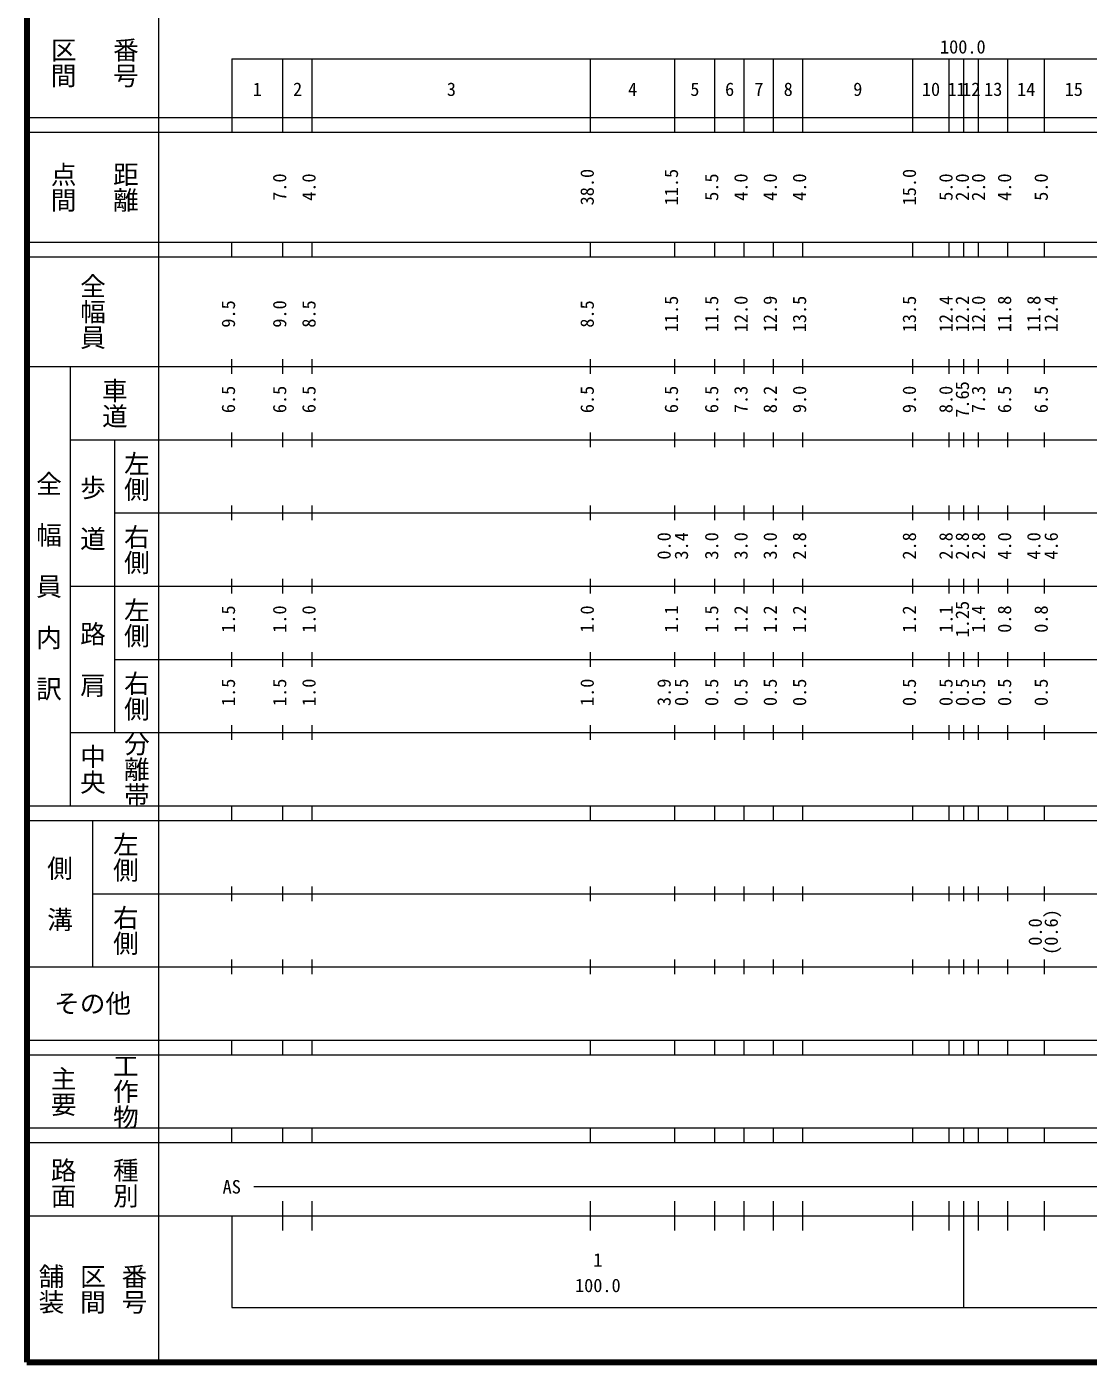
# Model space of a CAD drawing. Units: millimetres on the paper, enlarged 1000 times. Extents: x 40000 to 680000, y 20000 to 380000.
# Drawn here: x 40000 to 184981, y 20000 to 202409 of the extents above; entities that cross this region are included whole.
import ezdxf
from ezdxf.enums import TextEntityAlignment as Align

# ---------------------------------------------------------------- set-up
doc = ezdxf.new("R2010")
doc.units = ezdxf.units.MM
doc.header["$LTSCALE"] = 1000
doc.layers.add('M-TTL', color=2, linetype='Continuous', lineweight=140)
doc.layers.add('M-TTL-BAND', color=7, linetype='Continuous', lineweight=13)
doc.styles.add('@ＭＳ ゴシック', font='')
doc.styles.add('ＭＳ ゴシック', font='')
doc.styles.get('@ＭＳ ゴシック').set_extended_font_data('@MS Gothic')
doc.styles.get('ＭＳ ゴシック').set_extended_font_data('MS Gothic')

msp = doc.modelspace()

# ---------------------------------------------------------------- linework, layer by layer
at = {"layer": 'M-TTL'}
for p, q in [((40000, 380000), (40000, 20000)), ((40000, 20000), (680000, 20000))]:
    msp.add_line(p, q, dxfattribs=at)
at = {"layer": 'M-TTL-BAND'}
for p, q in [((58000, 370000), (58000, 20000)), ((68000, 198000), (579000, 198000)), ((68000, 198000), (68000, 188000)), ((75000, 188000), (75000, 198000)), ((79000, 188000), (79000, 198000)), ((117000, 188000), (117000, 198000)), ((128500, 188000), (128500, 198000)), ((134000, 188000), (134000, 198000)), ((138000, 188000), (138000, 198000)), ((142000, 188000), (142000, 198000)), ((146000, 188000), (146000, 198000)), ((161000, 188000), (161000, 198000)), ((166000, 188000), (166000, 198000)), ((168000, 188000), (168000, 198000)), ((170000, 188000), (170000, 198000)), ((174000, 188000), (174000, 198000)), ((179000, 188000), (179000, 198000)), ((40000, 190000), (579000, 190000)), ((40000, 188000), (579000, 188000)), ((40000, 173000), (579000, 173000)), ((68000, 171000), (68000, 173000)), ((75000, 171000), (75000, 173000)), ((79000, 171000), (79000, 173000)), ((117000, 171000), (117000, 173000)), ((128500, 171000), (128500, 173000)), ((134000, 171000), (134000, 173000)), ((138000, 171000), (138000, 173000)), ((142000, 171000), (142000, 173000)), ((146000, 171000), (146000, 173000)), ((161000, 171000), (161000, 173000)), ((166000, 171000), (166000, 173000)), ((168000, 171000), (168000, 173000)), ((170000, 171000), (170000, 173000)), ((174000, 171000), (174000, 173000)), ((179000, 171000), (179000, 173000)), ((40000, 171000), (579000, 171000)), ((68000, 155000), (68000, 157000)), ((75000, 155000), (75000, 157000)), ((79000, 155000), (79000, 157000)), ((117000, 155000), (117000, 157000)), ((128500, 155000), (128500, 157000)), ((134000, 155000), (134000, 157000)), ((138000, 155000), (138000, 157000)), ((142000, 155000), (142000, 157000)), ((146000, 155000), (146000, 157000)), ((161000, 155000), (161000, 157000)), ((166000, 155000), (166000, 157000)), ((168000, 155000), (168000, 157000)), ((170000, 155000), (170000, 157000)), ((174000, 155000), (174000, 157000)), ((179000, 155000), (179000, 157000)), ((40000, 156000), (579000, 156000)), ((46000, 96000), (46000, 156000)), ((46000, 146000), (579000, 146000)), ((52000, 146000), (52000, 106000)), ((68000, 145000), (68000, 147000)), ((75000, 145000), (75000, 147000)), ((79000, 145000), (79000, 147000)), ((117000, 145000), (117000, 147000)), ((128500, 145000), (128500, 147000)), ((134000, 145000), (134000, 147000)), ((138000, 145000), (138000, 147000)), ((142000, 145000), (142000, 147000)), ((146000, 145000), (146000, 147000)), ((161000, 145000), (161000, 147000)), ((166000, 145000), (166000, 147000)), ((168000, 145000), (168000, 147000)), ((170000, 145000), (170000, 147000)), ((174000, 145000), (174000, 147000)), ((179000, 145000), (179000, 147000)), ((68000, 135000), (68000, 137000)), ((75000, 135000), (75000, 137000)), ((79000, 135000), (79000, 137000)), ((117000, 135000), (117000, 137000)), ((128500, 135000), (128500, 137000)), ((134000, 135000), (134000, 137000)), ((138000, 135000), (138000, 137000)), ((142000, 135000), (142000, 137000)), ((146000, 135000), (146000, 137000)), ((161000, 135000), (161000, 137000)), ((166000, 135000), (166000, 137000)), ((168000, 135000), (168000, 137000)), ((170000, 135000), (170000, 137000)), ((174000, 135000), (174000, 137000)), ((179000, 135000), (179000, 137000)), ((52000, 136000), (579000, 136000)), ((46000, 126000), (579000, 126000)), ((68000, 125000), (68000, 127000)), ((75000, 125000), (75000, 127000)), ((79000, 125000), (79000, 127000)), ((117000, 125000), (117000, 127000)), ((128500, 125000), (128500, 127000)), ((134000, 125000), (134000, 127000)), ((138000, 125000), (138000, 127000)), ((142000, 125000), (142000, 127000)), ((146000, 125000), (146000, 127000)), ((161000, 125000), (161000, 127000)), ((166000, 125000), (166000, 127000)), ((168000, 125000), (168000, 127000)), ((170000, 125000), (170000, 127000)), ((174000, 125000), (174000, 127000)), ((179000, 125000), (179000, 127000)), ((68000, 115000), (68000, 117000)), ((75000, 115000), (75000, 117000)), ((79000, 115000), (79000, 117000)), ((117000, 115000), (117000, 117000)), ((128500, 115000), (128500, 117000)), ((134000, 115000), (134000, 117000)), ((138000, 115000), (138000, 117000)), ((142000, 115000), (142000, 117000)), ((146000, 115000), (146000, 117000)), ((161000, 115000), (161000, 117000)), ((166000, 115000), (166000, 117000)), ((168000, 115000), (168000, 117000)), ((170000, 115000), (170000, 117000)), ((174000, 115000), (174000, 117000)), ((179000, 115000), (179000, 117000)), ((52000, 116000), (579000, 116000)), ((46000, 106000), (579000, 106000)), ((68000, 105000), (68000, 107000)), ((75000, 105000), (75000, 107000)), ((79000, 105000), (79000, 107000)), ((117000, 105000), (117000, 107000)), ((128500, 105000), (128500, 107000)), ((134000, 105000), (134000, 107000)), ((138000, 105000), (138000, 107000)), ((142000, 105000), (142000, 107000)), ((146000, 105000), (146000, 107000)), ((161000, 105000), (161000, 107000)), ((166000, 105000), (166000, 107000)), ((168000, 105000), (168000, 107000)), ((170000, 105000), (170000, 107000)), ((174000, 105000), (174000, 107000)), ((179000, 105000), (179000, 107000)), ((40000, 96000), (579000, 96000)), ((68000, 94000), (68000, 96000)), ((75000, 94000), (75000, 96000)), ((79000, 94000), (79000, 96000)), ((117000, 94000), (117000, 96000)), ((128500, 94000), (128500, 96000)), ((134000, 94000), (134000, 96000)), ((138000, 94000), (138000, 96000)), ((142000, 94000), (142000, 96000)), ((146000, 94000), (146000, 96000)), ((161000, 94000), (161000, 96000)), ((166000, 94000), (166000, 96000)), ((168000, 94000), (168000, 96000)), ((170000, 94000), (170000, 96000)), ((174000, 94000), (174000, 96000)), ((179000, 94000), (179000, 96000)), ((40000, 94000), (579000, 94000)), ((49000, 94000), (49000, 74000)), ((49000, 84000), (579000, 84000)), ((68000, 83000), (68000, 85000)), ((75000, 83000), (75000, 85000)), ((79000, 83000), (79000, 85000)), ((117000, 83000), (117000, 85000)), ((128500, 83000), (128500, 85000)), ((134000, 83000), (134000, 85000)), ((138000, 83000), (138000, 85000)), ((142000, 83000), (142000, 85000)), ((146000, 83000), (146000, 85000)), ((161000, 83000), (161000, 85000)), ((166000, 83000), (166000, 85000)), ((168000, 83000), (168000, 85000)), ((170000, 83000), (170000, 85000)), ((174000, 83000), (174000, 85000)), ((179000, 83000), (179000, 85000)), ((68000, 73000), (68000, 75000)), ((75000, 73000), (75000, 75000)), ((79000, 73000), (79000, 75000)), ((117000, 73000), (117000, 75000)), ((128500, 73000), (128500, 75000)), ((134000, 73000), (134000, 75000)), ((138000, 73000), (138000, 75000)), ((142000, 73000), (142000, 75000)), ((146000, 73000), (146000, 75000)), ((161000, 73000), (161000, 75000)), ((166000, 73000), (166000, 75000)), ((168000, 73000), (168000, 75000)), ((170000, 73000), (170000, 75000)), ((174000, 73000), (174000, 75000)), ((179000, 73000), (179000, 75000)), ((40000, 74000), (579000, 74000)), ((40000, 64000), (579000, 64000)), ((68000, 62000), (68000, 64000)), ((75000, 62000), (75000, 64000)), ((79000, 62000), (79000, 64000)), ((117000, 62000), (117000, 64000)), ((128500, 62000), (128500, 64000)), ((134000, 62000), (134000, 64000)), ((138000, 62000), (138000, 64000)), ((142000, 62000), (142000, 64000)), ((146000, 62000), (146000, 64000)), ((161000, 62000), (161000, 64000)), ((166000, 62000), (166000, 64000)), ((168000, 62000), (168000, 64000)), ((170000, 62000), (170000, 64000)), ((174000, 62000), (174000, 64000)), ((179000, 62000), (179000, 64000)), ((40000, 62000), (579000, 62000)), ((40000, 52000), (579000, 52000)), ((68000, 50000), (68000, 52000)), ((75000, 50000), (75000, 52000)), ((79000, 50000), (79000, 52000)), ((117000, 50000), (117000, 52000)), ((128500, 50000), (128500, 52000)), ((134000, 50000), (134000, 52000)), ((138000, 50000), (138000, 52000)), ((142000, 50000), (142000, 52000)), ((146000, 50000), (146000, 52000)), ((161000, 50000), (161000, 52000)), ((166000, 50000), (166000, 52000)), ((168000, 50000), (168000, 52000)), ((170000, 50000), (170000, 52000)), ((174000, 50000), (174000, 52000)), ((179000, 50000), (179000, 52000)), ((40000, 50000), (579000, 50000)), ((71000, 44000), (565000, 44000)), ((75000, 38000), (75000, 42000)), ((79000, 38000), (79000, 42000)), ((117000, 38000), (117000, 42000)), ((128500, 38000), (128500, 42000)), ((134000, 38000), (134000, 42000)), ((138000, 38000), (138000, 42000)), ((142000, 38000), (142000, 42000)), ((146000, 38000), (146000, 42000)), ((161000, 38000), (161000, 42000)), ((166000, 38000), (166000, 42000)), ((168000, 27500), (168000, 42000)), ((170000, 38000), (170000, 42000)), ((174000, 38000), (174000, 42000)), ((179000, 38000), (179000, 42000)), ((40000, 40000), (579000, 40000)), ((68000, 40000), (68000, 27500)), ((68000, 27500), (579000, 27500))]:
    msp.add_line(p, q, dxfattribs=at)

# ---------------------------------------------------------------- texts
at = {"layer": 'M-TTL-BAND', "style": '@ＭＳ ゴシック'}
for s, p in [('番号', (53500, 197500)), ('区間', (45000, 197500)), ('点間', (45000, 180500)), ('距離', (53500, 180500)), ('全幅員', (49000, 163500)), ('車道', (52000, 151000)), ('左側', (55000, 141000)), ('全\u3000幅\u3000員\u3000内\u3000訳', (43000, 126000)), ('歩\u3000道', (49000, 136000)), ('右側', (55000, 131000)), ('左側', (55000, 121000)), ('路\u3000肩', (49000, 116000)), ('右側', (55000, 111000)), ('分離帯', (55000, 101000)), ('中央', (49000, 101000)), ('左側', (53500, 89000)), ('側\u3000溝', (44500, 84000)), ('右側', (53500, 79000)), ('主要', (45000, 57000)), ('工作物', (53500, 57000)), ('路面', (45000, 44500)), ('種別', (53500, 44500)), ('舗装', (43333, 30000)), ('区間', (49000, 30000)), ('番号', (54667, 30000))]:
    msp.add_text(s, height=2566, rotation=270, dxfattribs=at).set_placement(p, align=Align.MIDDLE_CENTER)
at = {"layer": 'M-TTL-BAND', "style": 'ＭＳ ゴシック'}
for s, p in [('100.0', (167844, 198195)), ('1', (71500, 192405)), ('2', (77000, 192405)), ('3', (98000, 192405)), ('4', (122750, 192405)), ('5', (131250, 192405)), ('6', (136000, 192405)), ('7', (140000, 192405)), ('8', (144000, 192405)), ('9', (153500, 192405)), ('10', (163500, 192405)), ('11', (167000, 192405)), ('12', (169000, 192405)), ('13', (172000, 192405)), ('14', (176500, 192405)), ('15', (183000, 192405)), ('AS', (68000, 42500)), ('1', (118000, 32523)), ('100.0', (118000, 29033))]:
    msp.add_text(s, height=1833, dxfattribs=at).set_placement(p, align=Align.BOTTOM_CENTER)
for s, p in [('38.0', (118000, 180500)), ('11.5', (129500, 180500)), ('15.0', (162000, 180500)), ('7.0', (76000, 180500)), ('4.0', (80000, 180500)), ('5.5', (135000, 180500)), ('4.0', (139000, 180500)), ('4.0', (143000, 180500)), ('4.0', (147000, 180500)), ('5.0', (167000, 180500)), ('2.0', (169235, 180500)), ('2.0', (171438, 180500)), ('4.0', (175000, 180500)), ('5.0', (180000, 180500)), ('9.5', (69000, 163174)), ('9.0', (76000, 163174)), ('8.5', (80000, 163174)), ('8.5', (118000, 163174)), ('11.5', (129500, 163174)), ('11.5', (135000, 163174)), ('12.0', (139000, 163174)), ('12.9', (143000, 163174)), ('13.5', (147000, 163174)), ('13.5', (162000, 163174)), ('12.4', (167000, 163174)), ('12.2', (169235, 163174)), ('12.0', (171438, 163174)), ('11.8', (175000, 163174)), ('11.8', (179000, 163174)), ('12.4', (181370, 163174)), ('8.2', (143000, 151500)), ('9.0', (147000, 151500)), ('9.0', (162000, 151500)), ('8.0', (167000, 151500)), ('7.65', (169235, 151500)), ('6.5', (69000, 151500)), ('6.5', (76000, 151500)), ('6.5', (80000, 151500)), ('6.5', (118000, 151500)), ('6.5', (129500, 151500)), ('6.5', (135000, 151500)), ('7.3', (139000, 151500)), ('7.3', (171438, 151500)), ('6.5', (175000, 151500)), ('6.5', (180000, 151500)), ('0.0', (128500, 131500)), ('3.4', (130870, 131500)), ('3.0', (135000, 131500)), ('3.0', (139000, 131500)), ('3.0', (143000, 131500)), ('2.8', (147000, 131500)), ('2.8', (162000, 131500)), ('2.8', (167000, 131500)), ('2.8', (169235, 131500)), ('2.8', (171438, 131500)), ('4.0', (175000, 131500)), ('4.0', (179000, 131500)), ('4.6', (181370, 131500)), ('1.5', (69000, 121500)), ('1.0', (76000, 121500)), ('1.0', (80000, 121500)), ('1.0', (118000, 121500)), ('1.1', (129500, 121500)), ('1.5', (135000, 121500)), ('1.2', (139000, 121500)), ('1.2', (143000, 121500)), ('1.2', (147000, 121500)), ('1.2', (162000, 121500)), ('1.1', (167000, 121500)), ('1.25', (169235, 121500)), ('1.4', (171438, 121500)), ('0.8', (175000, 121500)), ('0.8', (180000, 121500)), ('1.5', (69000, 111500)), ('1.5', (76000, 111500)), ('1.0', (80000, 111500)), ('1.0', (118000, 111500)), ('3.9', (128500, 111500)), ('0.5', (130870, 111500)), ('0.5', (135000, 111500)), ('0.5', (139000, 111500)), ('0.5', (143000, 111500)), ('0.5', (147000, 111500)), ('0.5', (162000, 111500)), ('0.5', (167000, 111500)), ('0.5', (169235, 111500)), ('0.5', (171438, 111500)), ('0.5', (175000, 111500)), ('0.5', (180000, 111500)), ('0.0', (179188, 78764)), ('(0.6)', (181370, 78764))]:
    msp.add_text(s, height=1833, rotation=90, dxfattribs=at).set_placement(p, align=Align.BOTTOM_CENTER)
msp.add_text('その他', height=2566, dxfattribs=at).set_placement((49000, 69000), align=Align.MIDDLE_CENTER)

doc.saveas('drawing.dxf')
